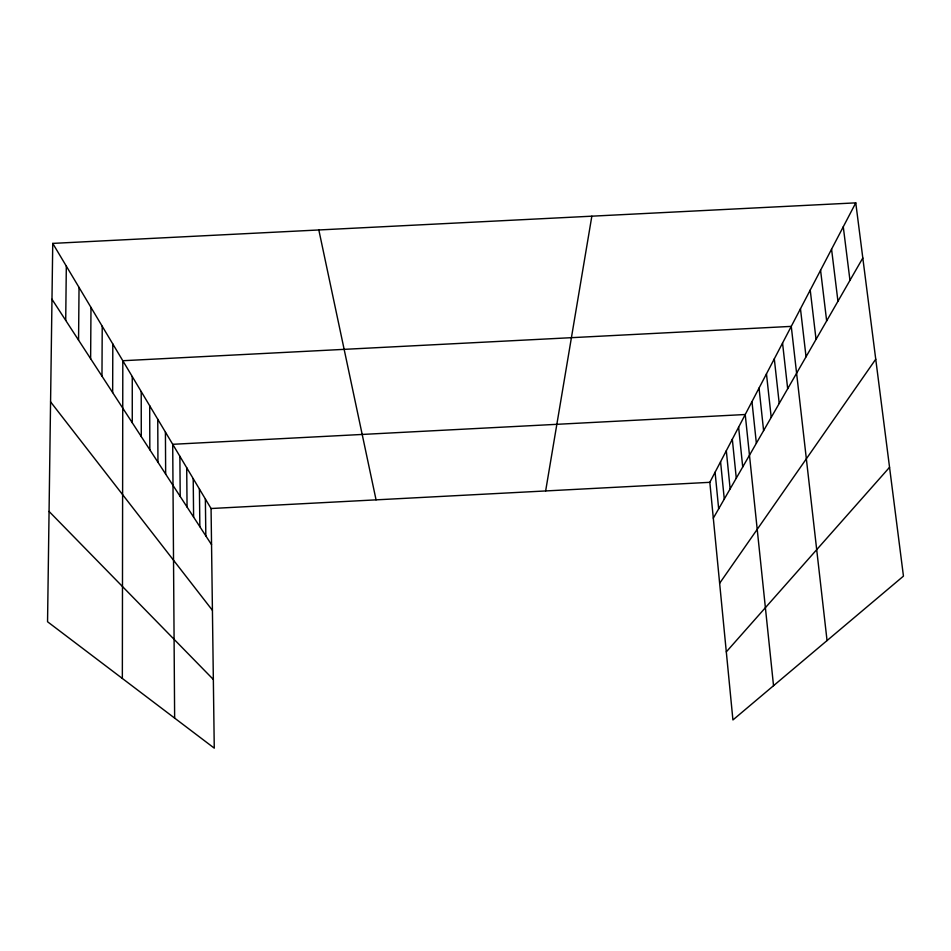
<?xml version="1.0" encoding="UTF-8"?>
<svg xmlns="http://www.w3.org/2000/svg" width="951" height="951" viewBox="0 0 951 951"><rect width="100%" height="100%" fill="white"/><g stroke="black" fill="none" stroke-linecap="round" stroke-linejoin="round"><path stroke-width="1.43" d="M122.346 678.455L122.81 360.726L791.268 326.383L827.049 640.57M112.658 392.585L112.812 343.989M101.971 376.156L102.221 326.252M90.63 358.717L90.987 307.435M78.564 340.161L79.04 287.44M65.714 320.392L66.32 266.125M52.745 243.397L47.55 621.752L214.26 748.14L211.063 508.523L52.745 243.397L855.769 202.86L903.45 576.128L732.924 719.955L709.826 482.323L855.769 202.86M545.648 490.942L591.843 216.186M713.309 518.164L862.807 258.006M719.634 583.284L875.74 359.216M726.302 651.875L889.554 467.31M211.063 508.523L709.826 482.323M49.06 511.424L213.345 679.478M50.569 401.845L212.418 610.316M51.984 299.268L211.538 544.661M318.823 229.964L376.061 499.846M843.275 226.778L849.968 280.343M831.566 249.198L837.95 301.277M820.57 270.25L826.657 320.915M810.228 290.067L816.041 339.388M800.469 308.742L806.044 356.803M782.554 343.061L787.678 388.757M774.304 358.86L779.226 403.462M766.47 373.85L771.213 417.406M759.041 388.079L763.605 430.648M751.968 401.619L756.366 443.237M773.532 685.695L745.227 414.517L172.713 444.307L174.639 718.1M738.618 427.177L742.719 466.977M732.318 439.231L736.288 478.187M726.314 450.75L730.142 488.873M720.573 461.746L724.282 499.073M715.081 472.255L718.671 508.833M205.368 498.99L205.832 535.877M199.425 489.04L199.853 526.688M193.208 478.626L193.612 517.082M186.705 467.726L187.062 507.026M179.882 456.302L180.203 496.47M165.415 432.087L165.664 474.097M157.759 419.248L157.949 462.245M149.699 405.756L149.83 449.764M141.212 391.539L141.283 436.616M132.26 376.548L132.26 422.743"/></g></svg>
